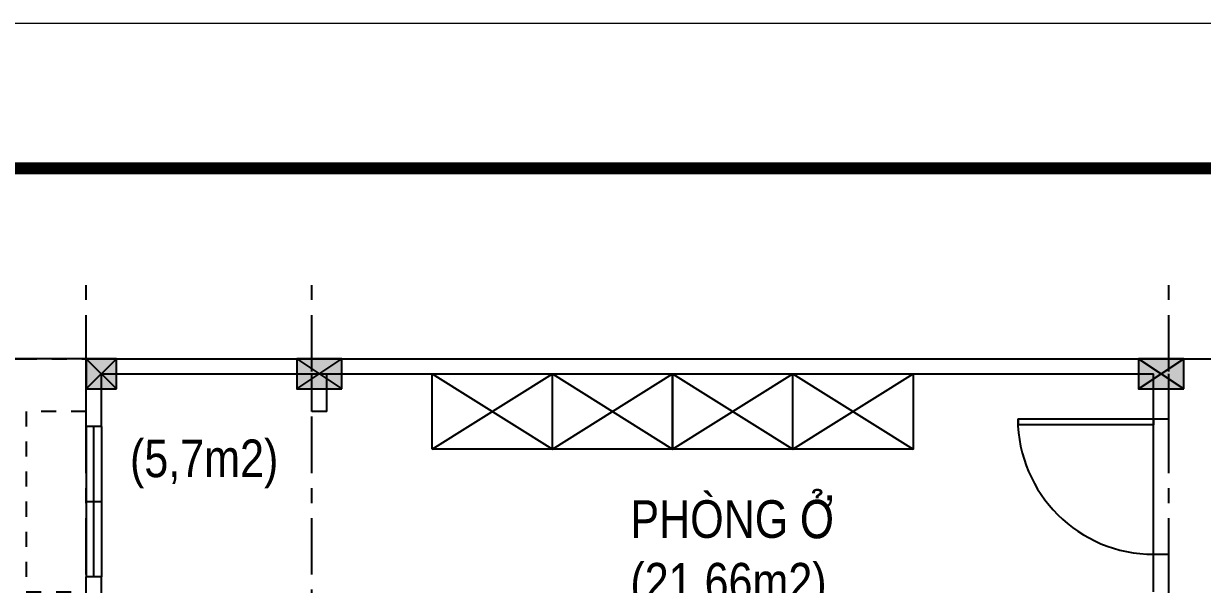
# Model space of a CAD drawing. Header units: millimetres. Extents: x -341 to 79, y 65 to 137.
# Drawn here: x -292.97 to -285.12, y 133.58 to 137.31 of the extents above; entities that cross this region are included whole.
import ezdxf

# ---------------------------------------------------------------- set-up
doc = ezdxf.new("R2010")
doc.units = ezdxf.units.MM
doc.header["$LTSCALE"] = 0.3
doc.header["$MEASUREMENT"] = 0
doc.linetypes.add('ACAD_ISO03W100', pattern=[30, 12, -18])
doc.linetypes.add('CENTER', pattern=[2, 1.25, -0.25, 0.25, -0.25])
doc.layers.get('0').update_dxf_attribs({"linetype": 'CONTINUOUS', "lineweight": 13})
doc.layers.get('DEFPOINTS').update_dxf_attribs({"linetype": 'CONTINUOUS', "lineweight": 13})
for name, color, linetype in [('HATCH', 8, 'CONTINUOUS'), ('LAYER 1', 1, 'CONTINUOUS'), ('LAYER1', 1, 'CONTINUOUS'), ('LAYER7', 7, 'CONTINUOUS'), ('LAYER8', 8, 'CONTINUOUS'), ('THIETBI', 25, 'CONTINUOUS')]:
    doc.layers.add(name, color=color, linetype=linetype)
doc.styles.add('HELVE-KT', font='VHELVCN.TTF')
doc.dimstyles.new('1-100', dxfattribs={"dimtxt": 0.2, "dimasz": 0.12, "dimexe": 0.12, "dimexo": 0.2, "dimgap": 0.12, "dimtad": 1, "dimdec": 3, "dimzin": 4, "dimdsep": 46, "dimtxsty": 'HELVE-KT', "dimblk1": 'DOT', "dimblk2": 'DOT', "dimsah": 1, "dimcen": -0.18, "dimadec": 3, "dimazin": 0, "dimtfac": 1, "dimtdec": 3, "dimtmove": 2, "dimatfit": 3, "dimldrblk": 'DOT', "dimfxl": 0, "dimtolj": 1, "dimtzin": 4, "dimarcsym": 0})

# ---------------------------------------------------------------- blocks, each defined once
blk = doc.blocks.new('_DOT')
at = {"color": 0, "linetype": 'ByBlock'}
blk.add_line((-0.5, 0), (-1, 0), dxfattribs=at)
at = {"color": 0, "linetype": 'ByBlock', "const_width": 0.5}
blk.add_lwpolyline([(-0.25, 0, 1), (0.25, 0, 1)], format="xyb", close=True, dxfattribs=at)
blk = doc.blocks.new('*D41')
at = {"layer": 'DEFPOINTS', "color": 0, "lineweight": -2, "ltscale": 5}
for p in [(-293.6521044850483, 135.0824577461319), (-292.3186054648791, 135.0824577461319), (-292.3186054648791, 131.1824577461086)]:
    blk.add_point(p, dxfattribs=at)
at = {"layer": 'LAYER 1', "color": 0, "lineweight": -2, "ltscale": 5}
for p, q in [((-292.518605464879, 135.0824577461319), (-293.7721044850483, 135.0824577461319)), ((-293.6521044850483, 131.3024577461086), (-293.6521044850483, 134.9624577461319)), ((-292.518605464879, 131.1824577461086), (-293.7721044850483, 131.1824577461086))]:
    blk.add_line(p, q, dxfattribs=at)
at = {"layer": 'LAYER 1', "color": 0, "lineweight": -2, "ltscale": 5, "xscale": 0.12, "yscale": 0.12, "zscale": 0.12}
for p, rotation in [((-293.6521044850483, 135.0824577461319), 90), ((-293.6521044850483, 131.1824577461086), 270)]:
    blk.add_blockref('_DOT', p, dxfattribs=dict(at, rotation=rotation))
at = {"layer": 'LAYER 1', "color": 0, "ltscale": 5, "insert": (-293.8742378183817, 133.1324577461202), "char_height": 0.2, "attachment_point": 5, "rotation": 90, "style": 'HELVE-KT'}
blk.add_mtext('\\A1;3.900', dxfattribs=at)

msp = doc.modelspace()

# ---------------------------------------------------------------- hatches: boundary and pattern name
at = {"layer": 'LAYER8', "lineweight": -2, "ltscale": 0.08}
h = msp.add_hatch(color=256, dxfattribs=at)
h.paths.add_polyline_path([(-292.4484424192859, 134.9824577461551), (-292.5484424192626, 135.0824577460155), (-292.5484424193208, 134.8824577461202)])
h.paths.add_polyline_path([(-292.4484424193441, 134.9824577460969), (-292.5484424192626, 134.8824577461202), (-292.3484424191927, 134.8824577461784)])
h.paths.add_polyline_path([(-292.3484424193092, 135.0824577460737), (-292.4484424192859, 134.9824577461551), (-292.3484424193092, 134.8824577461784)])
h.paths.add_polyline_path([(-292.3484424193092, 135.0824577461319), (-292.5484424192626, 135.0824577461319), (-292.4484424192859, 134.9824577461551)])
h = msp.add_hatch(color=256, dxfattribs=at)
h.paths.add_polyline_path([(-291.1484424192975, 135.0824577461901), (-291.1484424194139, 134.8824577461784), (-290.9984424193906, 134.9824577462134)])
h.paths.add_polyline_path([(-290.9984424193906, 134.9824577461551), (-290.8484424193674, 135.0824577461901), (-291.1484424192975, 135.0824577461901)])
h.paths.add_polyline_path([(-291.1484424193557, 134.8824577461784), (-290.8484424193092, 134.8824577461784), (-290.9984424193906, 134.9824577462134)])
h.paths.add_polyline_path([(-290.9984424193324, 134.9824577462134), (-290.8484424193092, 134.8824577461784), (-290.8484424193092, 135.0824577461901)])
h = msp.add_hatch(color=256, dxfattribs=at)
h.paths.add_polyline_path([(-285.5484424192626, 135.0824577461319), (-285.548442419379, 134.8824577461202), (-285.3984424193557, 134.9824577461551)])
h.paths.add_polyline_path([(-285.3984424193557, 134.9824577461551), (-285.2484424193324, 135.0824577461319), (-285.5484424192626, 135.0824577461319)])
h.paths.add_polyline_path([(-285.5484424193208, 134.8824577461784), (-285.2484424192742, 134.8824577461784), (-285.3984424193557, 134.9824577461551)])
h.paths.add_polyline_path([(-285.3984424192975, 134.9824577461551), (-285.2484424192742, 134.8824577461202), (-285.2484424192742, 135.0824577461319)])

# ---------------------------------------------------------------- linework, layer by layer
at = {"layer": 'DEFPOINTS', "linetype": 'Continuous', "ltscale": 0.08}
msp.add_lwpolyline([(-299.2157092974019, 107.6100541906637), (-257.2157092974019, 107.6100541906637), (-257.2157092974019, 137.3100541906753), (-299.2157092974019, 137.3100541906753)], close=True, dxfattribs=at)
at = {"layer": 'HATCH', "linetype": 'CENTER'}
for points in [[(-292.5484424193208, 110.6978511236813), (-292.5484424193208, 135.5709000436329)], [(-291.0484424193208, 110.6978511236813), (-291.0484424193208, 135.5709000436329)], [(-285.3484424193092, 110.6978511236813), (-285.3484424193092, 135.5709000436329)], [(-295.2773880989196, 135.0824577461319), (-282.6696929941616, 135.0824577461319)]]:
    msp.add_lwpolyline(points, dxfattribs=at)
at = {"layer": 'HATCH', "linetype": 'ACAD_ISO03W100', "ltscale": 0.01}
msp.add_lwpolyline([(-292.5484424193208, 134.7324577461202), (-292.5484424193208, 134.7324577461202), (-292.9484424193208, 134.7324577461202), (-292.9484424193208, 133.5324577461202), (-292.5484424193208, 133.5324577461202)], dxfattribs=at)
at = {"layer": 'LAYER7', "linetype": 'Continuous', "const_width": 0.08}
msp.add_lwpolyline([(-258.2157092974019, 136.3475073742304), (-297.415709297399, 136.3475073742304), (-297.415709297399, 108.5726010071668), (-258.2157092974019, 108.5726010071668)], close=True, dxfattribs=at)
at = {"layer": 'LAYER8', "lineweight": -2, "ltscale": 0.08}
for p, q in [((-292.5484424193208, 134.8824577461202), (-292.3484424193092, 135.0824577461319)), ((-292.5484424193208, 135.0824577461319), (-292.3484424193092, 134.8824577461202)), ((-291.1484424193557, 134.8824577461784), (-290.8484424193674, 135.0824577461901)), ((-291.1484424193557, 135.0824577461901), (-290.8484424193674, 134.8824577461784)), ((-285.5484424193208, 134.8824577461784), (-285.2484424193324, 135.0824577461319)), ((-285.5484424193208, 135.0824577461319), (-285.2484424193324, 134.8824577461784)), ((-285.3484424193092, 135.0824577461319), (-283.5484424193208, 135.0824577461319)), ((-285.448442418471, 133.7824577460271), (-285.448442418471, 134.6824577461086)), ((-292.5484424193208, 134.6324577461202), (-292.5484424193208, 133.6324577461202)), ((-292.4984424193324, 133.6324577461202), (-292.4984424193324, 134.6324577461202)), ((-292.4484424193441, 134.6324577461202), (-292.4484424193441, 133.6324577461202)), ((-292.5484424193208, 134.1324577461202), (-292.4484424194023, 134.1324577461202))]:
    msp.add_line(p, q, dxfattribs=at)
for points in [[(-292.3484424193092, 134.8824577461202), (-292.3484424193092, 135.0824577461319), (-292.5484424193208, 135.0824577461319), (-292.5484424193208, 134.8824577461202)], [(-290.8484424193674, 134.8824577461784), (-290.8484424193674, 135.0824577461901), (-291.1484424193557, 135.0824577461901), (-291.1484424193557, 134.8824577461784)], [(-285.2484424193324, 134.8824577461784), (-285.2484424193324, 135.0824577461319), (-285.5484424193208, 135.0824577461319), (-285.5484424193208, 134.8824577461784)], [(-285.4484424193441, 134.6824577461086), (-285.4484424193441, 134.6424577460713), (-286.3484424193674, 134.6424577460713), (-286.3484424193674, 134.6824577461086)]]:
    msp.add_lwpolyline(points, close=True, dxfattribs=at)
for points in [[(-292.5484424193208, 134.6324577461202), (-292.5484424193208, 135.0824577461319)], [(-292.5484424193208, 135.0824577461319), (-285.2484424193324, 135.0824577461319)], [(-292.4484424193441, 134.6324577461202), (-292.4484424193441, 134.9824577461551)], [(-292.4484424193441, 134.9824577461551), (-285.4484424192859, 134.9824577461551)], [(-291.0484424193208, 134.7324577461551), (-291.0484424193208, 134.9824577461551)], [(-290.9484424193441, 134.7324577461551), (-290.9484424193441, 134.9824577461551)], [(-285.4484424192859, 134.6824577461086), (-285.4484424192859, 134.9824577460969)], [(-285.3484424193092, 134.6824577461086), (-285.3484424193092, 134.9824577460969)], [(-290.9484424193441, 134.7324577461551), (-291.0484424193208, 134.7324577461551)], [(-285.4484424193441, 134.6824577461086), (-285.3484424193092, 134.6824577461086)], [(-292.4484424193441, 134.6324577461202), (-292.5484424193208, 134.6324577461202)], [(-285.4484424192859, 133.5324577460853), (-285.4484424192859, 133.7824577460271)], [(-285.4484424193441, 133.7824577460271), (-285.3484424193092, 133.7824577460271)], [(-285.3484424193092, 133.5324577460853), (-285.3484424193092, 133.7824577460271)], [(-292.5484424193208, 131.1824577461086), (-292.5484424193208, 133.6324577461202)], [(-292.4484424193441, 133.6324577461202), (-292.5484424193208, 133.6324577461202)], [(-292.4484424193441, 133.3324577461319), (-292.4484424193441, 133.6324577461202)]]:
    msp.add_lwpolyline(points, dxfattribs=at)
msp.add_arc((-285.4484424193441, 134.6864426990944), 0.9039176276421879, 180.2525912955704, 270.0000000566959, dxfattribs=at)
at = {"layer": 'THIETBI', "ltscale": 5}
for p, q in [((-290.2484424193324, 134.4824577461551), (-289.4484424192859, 134.9824577461551)), ((-290.2484424193324, 134.9824577461551), (-289.4484424192859, 134.4824577461551)), ((-289.4484424192859, 134.4824577461551), (-288.6484424192393, 134.9824577461551)), ((-289.4484424192859, 134.9824577461551), (-288.6484424192393, 134.4824577461551)), ((-288.6484424192975, 134.4824577461551), (-287.8484424192509, 134.9824577461551)), ((-288.6484424192975, 134.9824577461551), (-287.8484424192509, 134.4824577461551)), ((-287.8484424193092, 134.4824577461551), (-287.0484424192626, 134.9824577461551)), ((-287.8484424193092, 134.9824577461551), (-287.0484424192626, 134.4824577461551))]:
    msp.add_line(p, q, dxfattribs=at)
for points in [[(-290.2484424193324, 134.4824577461551), (-290.2484424193324, 134.9824577461551), (-288.6484424192975, 134.9824577461551), (-288.6484424192975, 134.4824577461551)], [(-288.6484424192975, 134.4824577461551), (-288.6484424192975, 134.9824577461551), (-287.0484424192626, 134.9824577461551), (-287.0484424192626, 134.4824577461551)]]:
    msp.add_lwpolyline(points, close=True, dxfattribs=at)
for points in [[(-289.4484424192859, 134.4824577461551), (-289.4484424192859, 134.9824577461551)], [(-287.8484424193092, 134.4824577461551), (-287.8484424193092, 134.9824577461551)]]:
    msp.add_lwpolyline(points, dxfattribs=at)

# ---------------------------------------------------------------- texts
at = {"layer": 'LAYER1', "linetype": 'Continuous', "ltscale": 0.05, "char_height": 0.25, "width": 17.4622, "attachment_point": 1, "style": 'HELVE-KT'}
for s, insert in [('\\P(5,7m2)', (-292.2578053043915, 134.9620204894892)), ('PHOØNG ÔÛ \\P(21,66m2)', (-288.9291190806624, 134.1417831394212))]:
    msp.add_mtext(s, dxfattribs=dict(at, insert=insert))

# ---------------------------------------------------------------- dimensions: what is measured, and where the dimension line sits
at = {"layer": 'LAYER 1', "ltscale": 5}
dim = msp.add_linear_dim(base=(-293.6521044850483, 135.0824577461319), p1=(-292.3186054648791, 131.1824577461086), p2=(-292.3186054648791, 135.0824577461319), angle=90, dimstyle='1-100', dxfattribs=at)
dim.commit()
dim.dimension.update_dxf_attribs({"geometry": '*D41', "text_midpoint": (-293.8742378183817, 133.1324577461202)})

doc.saveas('drawing.dxf')
